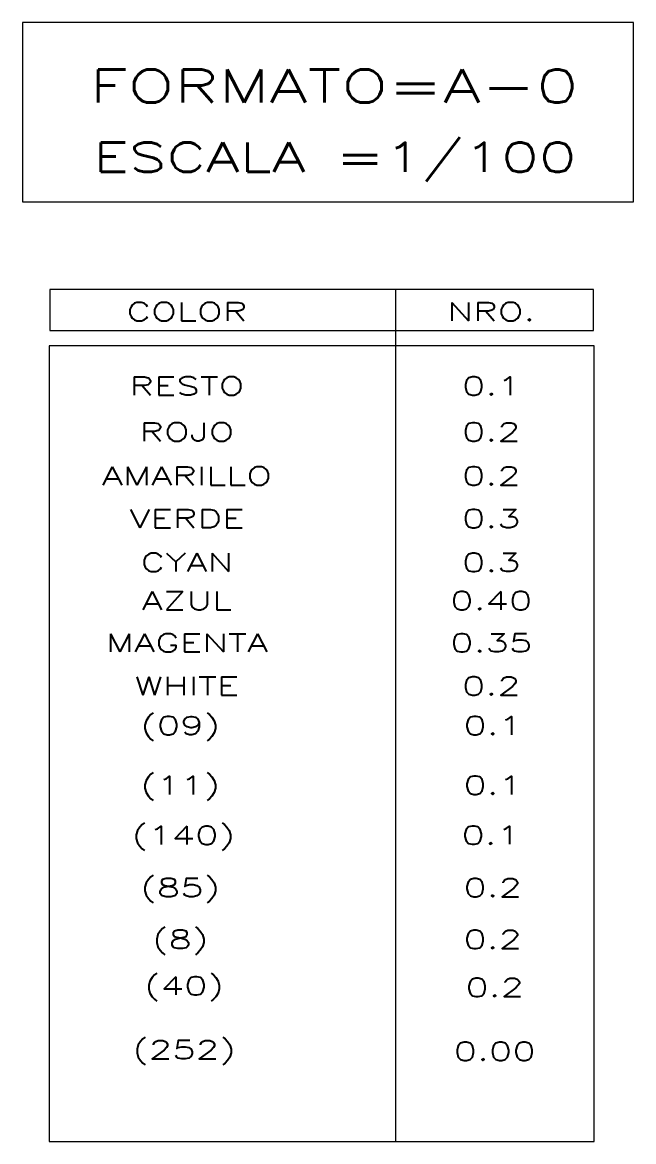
# Model space of a CAD drawing. Header units: metres. Extents: x 2026 to 2182, y 1015 to 1085.
# Drawn here: x 2026.2 to 2062.9, y 1017.2 to 1084.3 of the extents above; entities that cross this region are included whole.
import ezdxf
from ezdxf.enums import TextEntityAlignment as Align

# ---------------------------------------------------------------- set-up
doc = ezdxf.new("R2010")
doc.units = ezdxf.units.M
doc.linetypes.add('CENTERX2', pattern=[4, 2.5, -0.5, 0.5, -0.5])
doc.layers.add('01TEXTURA', color=1, linetype='Continuous', lineweight=15)
doc.layers.add('5LETRAAMB', color=6, linetype='Continuous', lineweight=50)
doc.styles.add('ROMANS', font='ROMANS')

msp = doc.modelspace()

# ---------------------------------------------------------------- linework, layer by layer
at = {"layer": '01TEXTURA'}
msp.add_line((2048.599, 1068.327, -2.228), (2048.599, 1017.212, -2.228), dxfattribs=at)
at = {"layer": '01TEXTURA', "elevation": -2.228}
for points in [[(2026.203, 1073.594), (2062.889, 1073.594), (2062.889, 1084.349), (2026.203, 1084.349)], [(2027.849, 1065.868), (2060.489, 1065.868), (2060.489, 1068.327), (2027.849, 1068.327)], [(2027.812, 1017.212), (2060.529, 1017.212), (2060.529, 1064.947), (2027.812, 1064.947)]]:
    msp.add_lwpolyline(points, close=True, dxfattribs=at)

# ---------------------------------------------------------------- texts
at = {"layer": '5LETRAAMB', "linetype": 'CENTERX2', "lineweight": -3, "style": 'ROMANS', "width": 1.5}
for s, height, p in [('FORMATO=A-0', 1.97497, (2044.908, 1079.538, -0.089)), ('ESCALA =1/100', 1.75553, (2044.955, 1075.381, -1.159)), ('COLOR', 1.0972, (2036.078, 1066.454, -1.159)), ('NRO.', 1.0972, (2054.346, 1066.454, -1.159))]:
    msp.add_text(s, height=height, dxfattribs=at).set_placement(p, align=Align.CENTER)
at = {"layer": '5LETRAAMB', "color": 4, "linetype": 'CENTERX2', "lineweight": -3, "style": 'ROMANS', "width": 1.5}
for s, p in [('RESTO', (2036.078, 1061.989, -1.159)), ('0.1', (2054.346, 1061.989, -1.159)), ('ROJO', (2036.078, 1059.235, -1.159)), ('0.2', (2054.346, 1059.235, -1.159)), ('AMARILLO', (2036.078, 1056.598, -1.159)), ('0.2', (2054.346, 1056.598, -1.159)), ('VERDE', (2036.078, 1054.039, -1.159)), ('0.3', (2054.346, 1054.039, -1.159)), ('CYAN', (2036.078, 1051.408, -1.159)), ('0.3', (2054.346, 1051.408, -1.159)), ('AZUL', (2036.078, 1049.109, -1.159)), ('0.40', (2054.346, 1049.109, -1.159)), ('MAGENTA', (2036.078, 1046.583, -1.159)), ('0.35', (2054.346, 1046.583, -1.159)), ('WHITE', (2036.078, 1043.991, -1.159)), ('0.2', (2054.346, 1043.991, -1.159)), ('(09)', (2035.678, 1041.622, -1.159)), ('0.1', (2054.432, 1041.622, -1.159)), ('(11)', (2035.678, 1038.042, -1.159)), ('0.1', (2054.432, 1038.042, -1.159)), ('(140)', (2035.864, 1035.037, -1.159)), ('0.1', (2054.318, 1035.046, -1.159)), ('(85)', (2035.678, 1031.896, -1.159)), ('0.2', (2054.432, 1031.896, -1.159)), ('(8)', (2035.678, 1028.791, -1.159)), ('0.2', (2054.432, 1028.791, -1.159)), ('(40)', (2035.905, 1026.009, -1.159)), ('0.2', (2054.55, 1025.911, -1.159)), ('(252)', (2035.905, 1022.175, -1.159)), ('0.00', (2054.55, 1022.078, -1.159))]:
    msp.add_text(s, height=1.0972, dxfattribs=at).set_placement(p, align=Align.CENTER)

doc.saveas('drawing.dxf')
